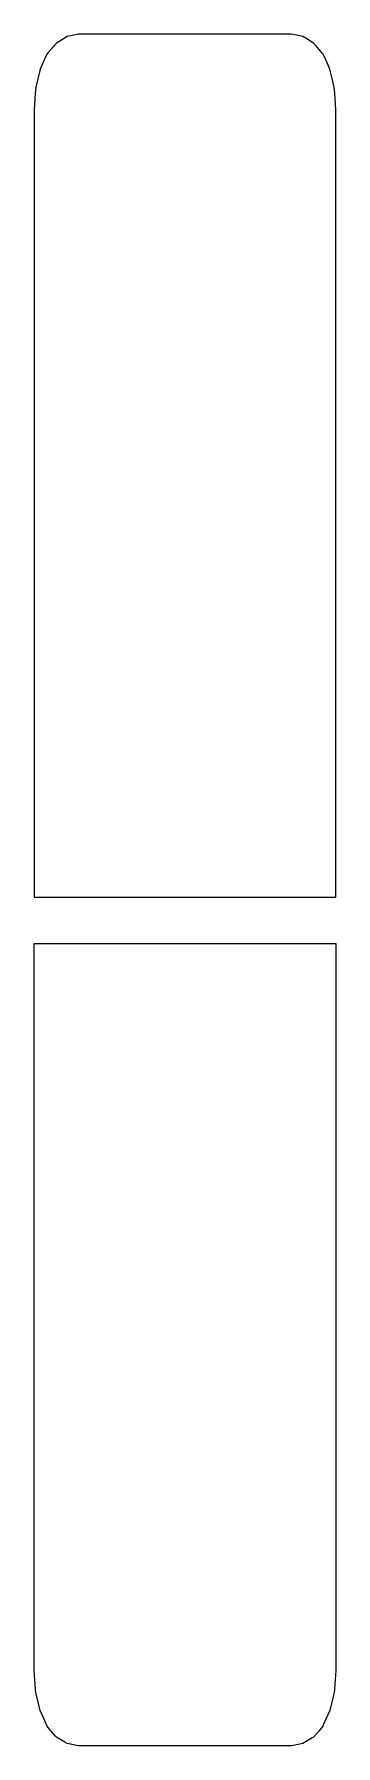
# Model space of a CAD drawing. Header units: metres. Extents: x 2.4 to 16, y -11.2 to 65.9.
import ezdxf

# ---------------------------------------------------------------- set-up
doc = ezdxf.new("R2010")
doc.units = ezdxf.units.M

msp = doc.modelspace()

# ---------------------------------------------------------------- linework, layer by layer
for p, q in [((3.554, 65.625), (3.4, 65.529)), ((3.882, 65.829), (3.554, 65.625)), ((4.107, 65.873), (3.882, 65.829)), ((4.4, 65.931), (4.107, 65.873)), ((8.827, 65.931), (4.4, 65.931)), ((14, 65.931), (8.827, 65.931)), ((14.229, 65.886), (14, 65.931)), ((14.518, 65.829), (14.229, 65.886)), ((14.696, 65.718), (14.518, 65.829)), ((15, 65.529), (14.696, 65.718)), ((2.928, 64.94), (2.668, 64.355)), ((2.986, 65.053), (2.928, 64.94)), ((3.014, 65.086), (2.986, 65.053)), ((3.4, 65.529), (3.014, 65.086)), ((15.096, 65.419), (15, 65.529)), ((15.414, 65.053), (15.096, 65.419)), ((15.428, 65.026), (15.414, 65.053)), ((15.472, 64.94), (15.428, 65.026)), ((15.665, 64.506), (15.472, 64.94)), ((2.668, 64.355), (2.562, 63.914)), ((15.732, 64.355), (15.665, 64.506)), ((15.832, 63.939), (15.732, 64.355)), ((2.447, 63.253), (2.4, 62.538)), ((2.468, 63.523), (2.447, 63.253)), ((2.562, 63.914), (2.468, 63.523)), ((15.932, 63.523), (15.832, 63.939)), ((15.953, 63.253), (15.932, 63.523)), ((16, 62.538), (15.953, 63.253)), ((2.4, 62.538), (2.4, 61.958)), ((16, 61.866), (16, 62.538)), ((2.4, 61.958), (2.4, 61.936)), ((2.4, 61.936), (2.4, 60.433)), ((16, 60.278), (16, 61.866)), ((2.4, 60.433), (2.4, 59.057)), ((16, 58.9), (16, 60.278)), ((16, 60.278), (16, 60.278)), ((2.4, 59.057), (2.4, 58.97)), ((2.4, 58.97), (2.4, 57.643)), ((16, 57.629), (16, 58.9)), ((2.4, 57.643), (2.4, 57.542)), ((2.4, 57.542), (2.4, 56.228)), ((16, 56.39), (16, 57.629)), ((16, 56.186), (16, 56.39)), ((2.4, 56.228), (2.4, 56.127)), ((2.4, 56.127), (2.4, 56.043)), ((2.4, 56.043), (2.4, 55.983)), ((2.4, 55.983), (2.4, 55.194)), ((16, 55.997), (16, 56.186)), ((16, 52.855), (16, 55.997)), ((2.4, 55.194), (2.4, 54.393)), ((2.4, 54.393), (2.4, 52.855)), ((2.4, 52.855), (2.4, 50.521)), ((16, 50.521), (16, 52.855)), ((2.4, 50.521), (2.4, 43.539)), ((16, 43.539), (16, 50.521)), ((2.4, 43.539), (2.4, 27.045)), ((16, 27.045), (16, 43.539)), ((2.4, 27.045), (5.682, 27.045)), ((5.682, 27.045), (16, 27.045)), ((2.4, 9.87), (2.4, 24.955)), ((2.4, 24.955), (12.718, 24.955)), ((12.718, 24.955), (16, 24.955)), ((16, 24.955), (16, 9.87)), ((16, 24.955), (16, 24.955)), ((2.4, 4.864), (2.4, 9.87)), ((16, 9.87), (16, 4.864)), ((2.4, 2.047), (2.4, 4.864)), ((16, 4.864), (16, 2.047)), ((2.4, 0.789), (2.4, 2.047)), ((16, 2.047), (16, -0.952)), ((2.4, -0.226), (2.4, 0.789)), ((2.4, -1.099), (2.4, -0.226)), ((2.4, -1.176), (2.4, -1.099)), ((2.4, -1.272), (2.4, -1.176)), ((2.4, -1.377), (2.4, -1.272)), ((2.4, -2.719), (2.4, -1.377)), ((16, -0.952), (16, -1.158)), ((16, -1.158), (16, -1.386)), ((16, -1.386), (16, -2.633)), ((2.4, -2.819), (2.4, -2.719)), ((2.4, -4.191), (2.4, -2.819)), ((16, -2.633), (16, -3.947)), ((2.4, -5.652), (2.4, -4.191)), ((16, -3.947), (16, -5.419)), ((2.4, -5.712), (2.4, -5.652)), ((2.4, -7.299), (2.4, -5.712)), ((16, -5.419), (16, -7.191)), ((2.4, -7.316), (2.4, -7.299)), ((2.4, -7.804), (2.4, -7.316)), ((16, -7.191), (16, -7.804)), ((2.456, -8.651), (2.4, -7.804)), ((16, -7.804), (15.944, -8.651)), ((2.468, -8.796), (2.456, -8.651)), ((2.588, -9.285), (2.468, -8.796)), ((15.887, -8.98), (15.732, -9.61)), ((15.932, -8.796), (15.887, -8.98)), ((15.944, -8.651), (15.932, -8.796)), ((2.668, -9.61), (2.588, -9.285)), ((2.772, -9.838), (2.668, -9.61)), ((2.986, -10.308), (2.772, -9.838)), ((15.732, -9.61), (15.468, -10.191)), ((3.021, -10.354), (2.986, -10.308)), ((3.166, -10.541), (3.021, -10.354)), ((3.358, -10.758), (3.166, -10.541)), ((3.4, -10.804), (3.358, -10.758)), ((15.234, -10.541), (15, -10.804)), ((15.414, -10.308), (15.234, -10.541)), ((15.468, -10.191), (15.414, -10.308)), ((3.775, -11.032), (3.4, -10.804)), ((3.882, -11.097), (3.775, -11.032)), ((4.254, -11.169), (3.882, -11.097)), ((4.4, -11.197), (4.254, -11.169)), ((11.188, -11.197), (4.4, -11.197)), ((14, -11.197), (11.188, -11.197)), ((14.383, -11.123), (14, -11.197)), ((14.518, -11.097), (14.383, -11.123)), ((14.935, -10.844), (14.518, -11.097)), ((15, -10.804), (14.935, -10.844))]:
    msp.add_line(p, q)

doc.saveas('drawing.dxf')
